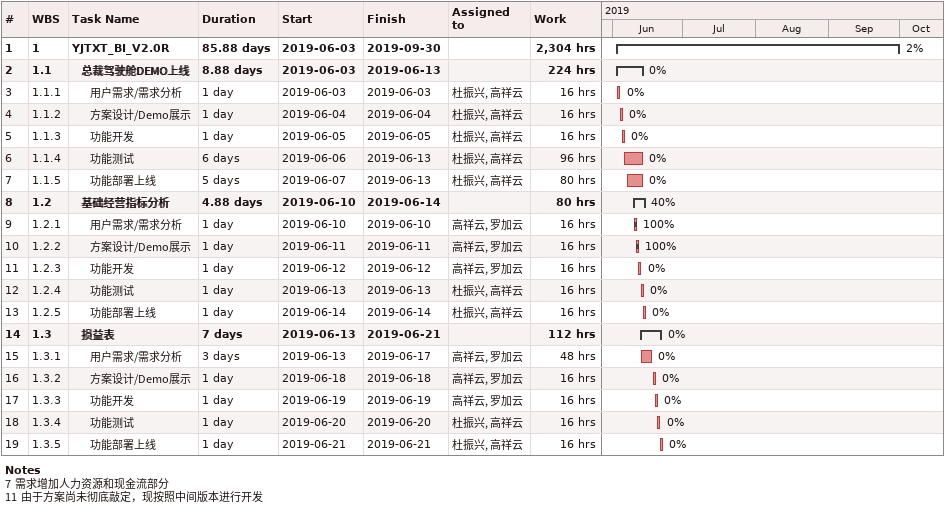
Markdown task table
| ID | WBS | Task | Duration | Start | Finish | Resources | % complete | Work (h) |
|---|---|---|---|---|---|---|---|---|
| 1 | 1 | **YJTXT_BI_V2.0R** | 85.88d | 2019-06-03 | 2019-09-30 |  | 2 | 2304 |
| 2 | 1.1 | **总裁驾驶舱DEMO上线** | 8.88d | 2019-06-03 | 2019-06-13 |  | 0 | 224 |
| 3 | 1.1.1 | 用户需求/需求分析 | 1d | 2019-06-03 | 2019-06-03 | 杜振兴, 高祥云 | 0 | 16 |
| 4 | 1.1.2 | 方案设计/Demo展示 | 1d | 2019-06-04 | 2019-06-04 | 杜振兴, 高祥云 | 0 | 16 |
| 5 | 1.1.3 | 功能开发 | 1d | 2019-06-05 | 2019-06-05 | 杜振兴, 高祥云 | 0 | 16 |
| 6 | 1.1.4 | 功能测试 | 6d | 2019-06-06 | 2019-06-13 | 杜振兴, 高祥云 | 0 | 96 |
| 7 | 1.1.5 | 功能部署上线 | 5d | 2019-06-07 | 2019-06-13 | 杜振兴, 高祥云 | 0 | 80 |
| 8 | 1.2 | **基础经营指标分析** | 4.88d | 2019-06-10 | 2019-06-14 |  | 40 | 80 |
| 9 | 1.2.1 | 用户需求/需求分析 | 1d | 2019-06-10 | 2019-06-10 | 高祥云, 罗加云 | 100 | 16 |
| 10 | 1.2.2 | 方案设计/Demo展示 | 1d | 2019-06-11 | 2019-06-11 | 高祥云, 罗加云 | 100 | 16 |
| 11 | 1.2.3 | 功能开发 | 1d | 2019-06-12 | 2019-06-12 | 高祥云, 罗加云 | 0 | 16 |
| 12 | 1.2.4 | 功能测试 | 1d | 2019-06-13 | 2019-06-13 | 杜振兴, 高祥云 | 0 | 16 |
| 13 | 1.2.5 | 功能部署上线 | 1d | 2019-06-14 | 2019-06-14 | 杜振兴, 高祥云 | 0 | 16 |
| 14 | 1.3 | **损益表** | 7d | 2019-06-13 | 2019-06-21 |  | 0 | 112 |
| 15 | 1.3.1 | 用户需求/需求分析 | 3d | 2019-06-13 | 2019-06-17 | 高祥云, 罗加云 | 0 | 48 |
| 16 | 1.3.2 | 方案设计/Demo展示 | 1d | 2019-06-18 | 2019-06-18 | 高祥云, 罗加云 | 0 | 16 |
| 17 | 1.3.3 | 功能开发 | 1d | 2019-06-19 | 2019-06-19 | 高祥云, 罗加云 | 0 | 16 |
| 18 | 1.3.4 | 功能测试 | 1d | 2019-06-20 | 2019-06-20 | 杜振兴, 高祥云 | 0 | 16 |
| 19 | 1.3.5 | 功能部署上线 | 1d | 2019-06-21 | 2019-06-21 | 杜振兴, 高祥云 | 0 | 16 |

Notes
- 7: 需求增加人力资源和现金流部分
- 11: 由于方案尚未彻底敲定，现按照中间版本进行开发
